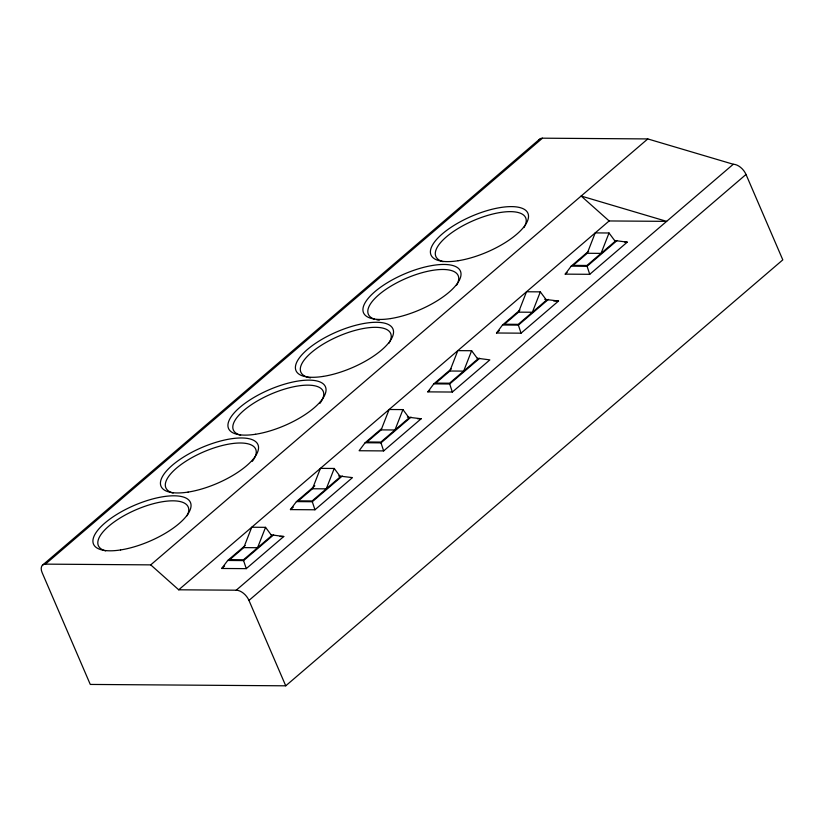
<?xml version="1.0" encoding="UTF-8"?>
<svg xmlns="http://www.w3.org/2000/svg" width="824" height="824" viewBox="0 0 824 824"><rect width="100%" height="100%" fill="white"/><g stroke="black" fill="none" stroke-linecap="round" stroke-linejoin="round"><path stroke-width="1.24" d="M243.77 547.62L251.732 527.236L265.544 527.329L271.704 535.621L243.461 559.815L229.649 559.723L243.77 547.62L257.582 547.713L265.544 527.329M312.471 488.756L320.433 468.372L334.235 468.465L340.394 476.746L312.152 500.951L298.35 500.848L312.471 488.756L326.273 488.848L334.235 468.465M381.162 429.881L389.124 409.497L402.936 409.6L409.095 417.881L380.853 442.086L367.041 441.983L381.162 429.881L394.974 429.984L402.936 409.6M449.863 371.016L457.825 350.633L471.627 350.725L477.786 359.017L449.543 383.212L435.742 383.119L449.863 371.016L463.665 371.109L471.627 350.725M518.553 312.152L526.515 291.768L540.328 291.861L546.487 300.142L518.245 324.347L504.432 324.244L518.553 312.152L532.366 312.244L540.328 291.861M587.255 253.277L595.216 232.893L609.029 232.996L615.178 241.278L586.935 265.483L573.133 265.38L587.255 253.277L601.056 253.38L609.029 232.996M271.189 534.838L283.775 536.496L246.252 568.642L221.718 568.478L227.723 560.475L245.161 545.539M338.664 475.963L352.476 477.621L314.953 509.778L290.409 509.603L296.424 501.61L314.82 485.841M381.584 428.635L365.114 442.746L359.109 450.738L383.644 450.913L421.167 418.757L407.355 417.099M477.271 358.234L489.868 359.892L452.345 392.039L427.811 391.874L433.815 383.871L451.243 368.936M544.746 299.359L558.559 301.017L521.046 333.174L496.501 332.999L502.506 325.006L519.944 310.061M614.663 240.505L627.26 242.153L589.737 274.31L565.202 274.135L571.207 266.142L588.645 251.196M42.415 565.233L539.473 139.287M45.413 564.131L542.47 138.185L647.788 138.926L733.278 164.254A11.897 7.117 49.4 0 1 746.019 174.461L782.8 259.869L285.743 685.815L90.28 684.435L42.086 572.515A9.888 5.923 49.4 0 1 45.413 564.131L150.73 564.873L647.788 138.926M150.73 564.873L178.726 589.799L609.142 220.956L666.637 221.357L581.157 196.03L609.142 220.956M221.718 568.478L224.602 565.995M290.409 509.603L293.303 507.131M427.811 391.874L429.726 390.216M496.501 332.999L499.385 330.527M565.202 274.135L567.118 272.487M227.723 560.475L243.595 560.588L273.63 534.858M296.424 501.61L312.296 501.723L342.321 475.994M365.114 442.746L380.987 442.859L411.022 417.119M433.815 383.871L449.688 383.984L479.712 358.255M502.506 325.006L518.378 325.119L548.413 299.39M571.207 266.142L587.079 266.255L617.104 240.515M178.726 589.799L236.22 590.2L733.278 164.254M285.743 685.815L248.961 600.418L746.019 174.461M624.808 242.132L627.26 242.153M553.656 300.987L558.559 301.017M417.49 418.726L421.167 418.757M280.098 536.465L283.775 536.496M587.079 266.255L589.737 274.31M518.378 325.119L521.046 333.174M449.688 383.984L452.345 392.039M380.987 442.859L383.644 450.913M312.296 501.723L314.953 509.778M243.595 560.588L246.252 568.642M105.647 550.875A48.894 18.077 -23.3 0 1 136.053 509.747A48.894 18.077 -23.3 0 1 187.027 515.773M374.56 319.197A48.894 18.077 -23.3 0 1 408.004 277.564A48.894 18.077 -23.3 0 1 456.424 285.434M379.287 320.206A48.894 18.077 -23.3 0 1 376.784 319.794M443.127 261.682A48.894 18.077 -23.3 0 1 474.511 220.142A48.894 18.077 -23.3 0 1 523.92 227.599M310.504 377.866A48.894 18.077 -23.3 0 1 337.562 336.666A48.894 18.077 -23.3 0 1 388.928 343.278M240.639 435.196A48.894 18.077 -23.3 0 1 274.248 392.739A48.894 18.077 -23.3 0 1 319.825 403.482M173.143 493.04A48.894 18.077 -23.3 0 1 206.752 450.584A48.894 18.077 -23.3 0 1 252.329 461.316M236.22 590.2A11.897 7.117 49.4 0 1 248.961 600.418M538.618 140.616A9.888 5.923 49.4 0 1 542.47 138.185M255.584 434.258A52.757 19.508 -23.3 0 0 325.913 388.362A52.757 19.508 -23.3 0 0 249.435 400.258A52.757 19.508 -23.3 0 0 255.584 434.258M458.062 260.745A52.757 19.508 -23.3 0 0 528.39 214.848A52.757 19.508 -23.3 0 0 451.923 226.734A52.757 19.508 -23.3 0 0 458.062 260.745M390.576 318.579A52.757 19.508 -23.3 0 0 460.894 272.692A52.757 19.508 -23.3 0 0 384.427 284.579A52.757 19.508 -23.3 0 0 390.576 318.579M323.08 376.424A52.757 19.508 -23.3 0 0 393.409 330.527A52.757 19.508 -23.3 0 0 316.931 342.413A52.757 19.508 -23.3 0 0 323.08 376.424M188.088 492.093A52.757 19.508 -23.3 0 0 258.417 446.206A52.757 19.508 -23.3 0 0 181.939 458.093A52.757 19.508 -23.3 0 0 188.088 492.093M120.592 549.938A52.757 19.508 -23.3 0 0 190.921 504.041A52.757 19.508 -23.3 0 0 114.443 515.927A52.757 19.508 -23.3 0 0 120.592 549.938"/></g></svg>
